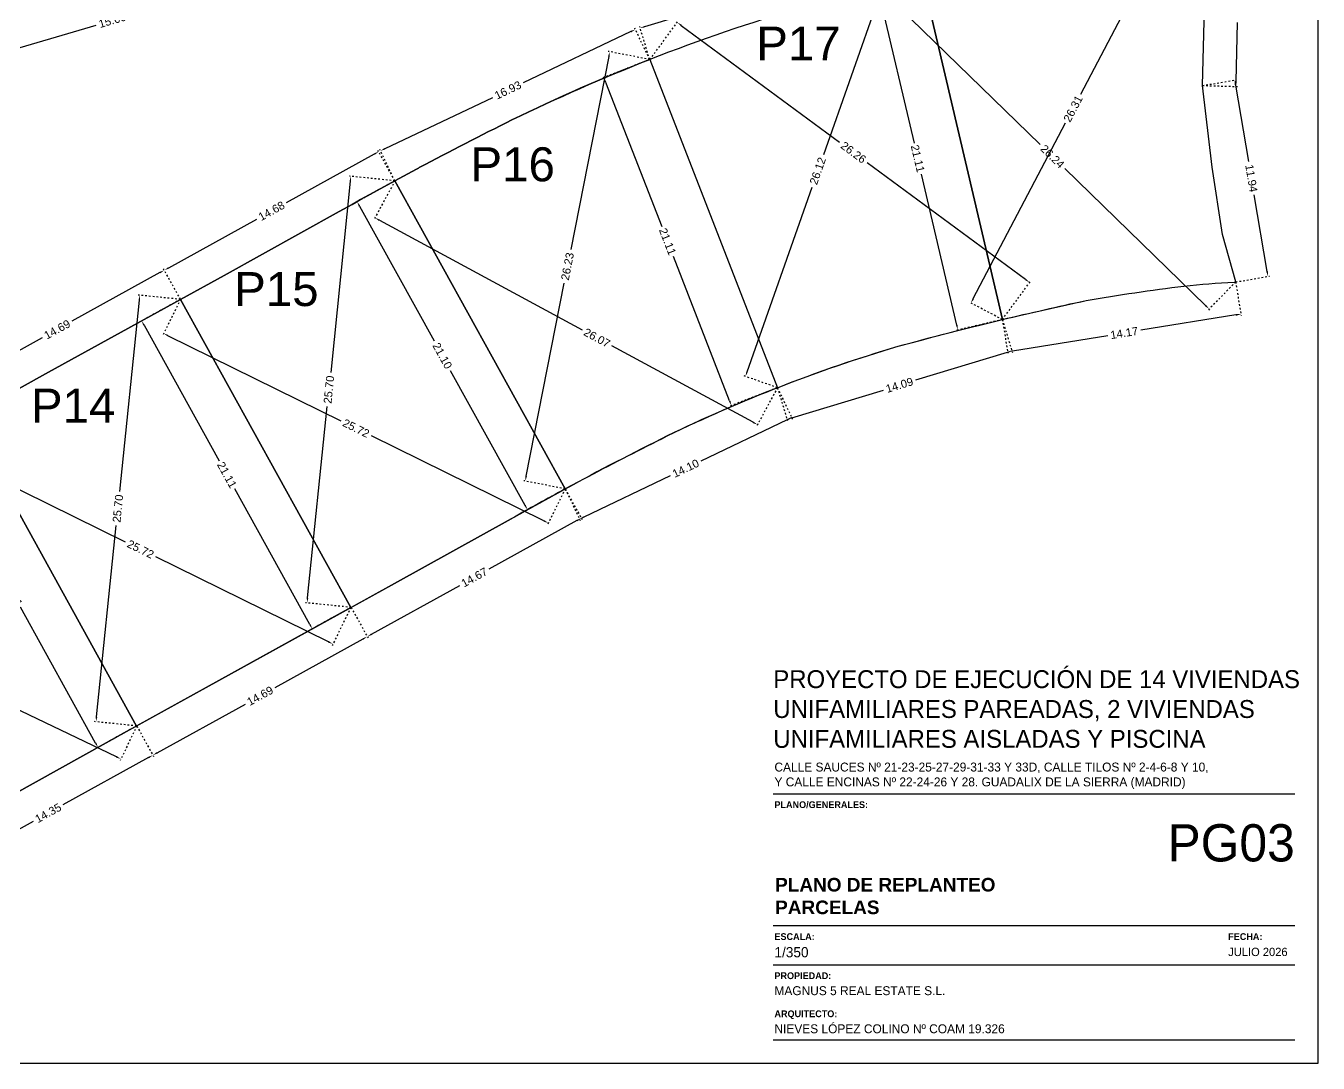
# Model space of a CAD drawing. Header units: millimetres. Extents: x 441061 to 442903, y 4515148 to 4515613.
# Drawn here: x 441475.3 to 441552.8, y 4515512.4 to 4515574.6 of the extents above; entities that cross this region are included whole.
import ezdxf
from ezdxf.enums import TextEntityAlignment as Align

# ---------------------------------------------------------------- set-up
doc = ezdxf.new("R2010")
doc.units = ezdxf.units.MM
doc.linetypes.add('PUNTOS2', pattern=[0.125, 0, -0.125])
doc.layers.add('01_cartela', color=6, linetype='Continuous', plot=False)
for name, color, linetype in [('01_cotas', 254, 'Continuous'), ('01_parcela', 7, 'Continuous'), ('01_parcelas', 3, 'Continuous'), ('01_texto cartela', 5, 'Continuous'), ('01_textos', 7, 'Continuous')]:
    doc.layers.add(name, color=color, linetype=linetype)
doc.styles.add('Century Gothic', font='', dxfattribs={"height": 2})
doc.styles.add('Century Gothic_3', font='', dxfattribs={"height": 4.5})
doc.styles.add('Century Gothic_6', font='', dxfattribs={"height": 11})
doc.styles.add('Estilo1', font='swissel.ttf')
doc.styles.add('NIEVES2', font='sanss___.ttf')
doc.styles.add('NIEVES3', font='swisseb.ttf')
doc.styles.add('ROMANS', font='romans')
doc.styles.get('Century Gothic').set_extended_font_data('Century Gothic')
doc.styles.get('Century Gothic_3').set_extended_font_data('Century Gothic')
doc.styles.get('Century Gothic_6').set_extended_font_data('Century Gothic')
doc.dimstyles.new('DECIMAL-50', dxfattribs={"dimtxt": 0.08, "dimasz": 0.15, "dimexe": 0.09, "dimexo": 0, "dimgap": 0.09, "dimtad": 0, "dimzin": 0, "dimdsep": 46, "dimtxsty": 'ROMANS', "dimcen": 0.09, "dimclrt": 6, "dimadec": 0, "dimazin": 0, "dimtfac": 1.38, "dimtix": 1, "dimtofl": 0, "dimtmove": 2, "dimatfit": 3, "dimldrblk": 'OBLIQUE', "dimfxl": 1, "dimtolj": 1, "dimtzin": 0, "dimarcsym": 0})

# ---------------------------------------------------------------- blocks, each defined once
blk = doc.blocks.new('*D575')
at = {"layer": '01_cotas', "color": 0, "linetype": 'PUNTOS2', "lineweight": -2, "transparency": 16777216}
for p, q in [((441481.952, 4515532.66), (441482.964, 4515530.829)), ((441469.395, 4515525.722), (441470.406, 4515523.891))]:
    blk.add_line(p, q, dxfattribs=at)
at = {"layer": '01_cotas', "color": 0, "lineweight": -2, "transparency": 16777216}
for p, q in [((441482.658, 4515530.763), (441477.524, 4515527.926)), ((441470.626, 4515524.115), (441475.759, 4515526.952))]:
    blk.add_line(p, q, dxfattribs=at)
at = {"layer": '01_cotas', "color": 0, "transparency": 16777216}
for points in [[(441482.633, 4515530.807), (441482.682, 4515530.719), (441482.92, 4515530.908)], [(441470.601, 4515524.159), (441470.65, 4515524.071), (441470.363, 4515523.97)]]:
    blk.add_solid(points, dxfattribs=at)
at = {"layer": '01_cotas', "color": 7, "transparency": 16777216, "insert": (441476.642, 4515527.439), "char_height": 0.48, "attachment_point": 5, "rotation": 28.92098, "style": 'Estilo1'}
blk.add_mtext('\\A1;14.35', dxfattribs=at)
blk = doc.blocks.new('*D576')
at = {"layer": '01_cotas', "color": 0, "linetype": 'PUNTOS2', "lineweight": -2, "transparency": 16777216}
for p, q in [((441494.809, 4515539.767), (441495.821, 4515537.937)), ((441481.952, 4515532.66), (441482.964, 4515530.83))]:
    blk.add_line(p, q, dxfattribs=at)
at = {"layer": '01_cotas', "color": 0, "lineweight": -2, "transparency": 16777216}
for p, q in [((441495.515, 4515537.87), (441490.231, 4515534.95)), ((441483.183, 4515531.054), (441488.466, 4515533.974))]:
    blk.add_line(p, q, dxfattribs=at)
at = {"layer": '01_cotas', "color": 0, "transparency": 16777216}
for points in [[(441495.491, 4515537.914), (441495.539, 4515537.827), (441495.777, 4515538.015)], [(441483.159, 4515531.097), (441483.207, 4515531.01), (441482.92, 4515530.908)]]:
    blk.add_solid(points, dxfattribs=at)
at = {"layer": '01_cotas', "color": 7, "transparency": 16777216, "insert": (441489.349, 4515534.462), "char_height": 0.48, "attachment_point": 5, "rotation": 28.93216, "style": 'Estilo1'}
blk.add_mtext('\\A1;14.69', dxfattribs=at)
blk = doc.blocks.new('*D577')
at = {"layer": '01_cotas', "color": 0, "linetype": 'PUNTOS2', "lineweight": -2, "transparency": 16777216}
for p, q in [((441507.647, 4515546.868), (441508.659, 4515545.038)), ((441494.809, 4515539.767), (441495.822, 4515537.937))]:
    blk.add_line(p, q, dxfattribs=at)
at = {"layer": '01_cotas', "color": 0, "lineweight": -2, "transparency": 16777216}
for p, q in [((441508.353, 4515544.971), (441503.072, 4515542.05)), ((441496.04, 4515538.161), (441501.322, 4515541.082))]:
    blk.add_line(p, q, dxfattribs=at)
at = {"layer": '01_cotas', "color": 0, "transparency": 16777216}
for points in [[(441508.329, 4515545.015), (441508.378, 4515544.928), (441508.616, 4515545.117)], [(441496.016, 4515538.205), (441496.065, 4515538.117), (441495.778, 4515538.016)]]:
    blk.add_solid(points, dxfattribs=at)
at = {"layer": '01_cotas', "color": 7, "transparency": 16777216, "insert": (441502.197, 4515541.566), "char_height": 0.48, "attachment_point": 5, "rotation": 28.94779, "style": 'Estilo1'}
blk.add_mtext('\\A1;14.67', dxfattribs=at)
blk = doc.blocks.new('*D578')
at = {"layer": '01_cotas', "color": 0, "linetype": 'PUNTOS2', "lineweight": -2, "transparency": 16777216}
for p, q in [((441520.374, 4515552.938), (441521.272, 4515551.054)), ((441507.647, 4515546.868), (441508.546, 4515544.984))]:
    blk.add_line(p, q, dxfattribs=at)
at = {"layer": '01_cotas', "color": 0, "lineweight": -2, "transparency": 16777216}
for p, q in [((441520.963, 4515551.006), (441515.78, 4515548.534)), ((441508.778, 4515545.194), (441513.961, 4515547.666))]:
    blk.add_line(p, q, dxfattribs=at)
at = {"layer": '01_cotas', "color": 0, "transparency": 16777216}
for points in [[(441520.941, 4515551.052), (441520.984, 4515550.961), (441521.234, 4515551.136)], [(441508.757, 4515545.239), (441508.8, 4515545.149), (441508.507, 4515545.065)]]:
    blk.add_solid(points, dxfattribs=at)
at = {"layer": '01_cotas', "color": 7, "transparency": 16777216, "insert": (441514.87, 4515548.1), "char_height": 0.48, "attachment_point": 5, "rotation": 25.50208, "style": 'Estilo1'}
blk.add_mtext('\\A1;14.10', dxfattribs=at)
blk = doc.blocks.new('*D579')
at = {"layer": '01_cotas', "color": 0, "linetype": 'PUNTOS2', "lineweight": -2, "transparency": 16777216}
for p, q in [((441533.861, 4515557.021), (441534.459, 4515555.045)), ((441520.374, 4515552.938), (441520.972, 4515550.962))]:
    blk.add_line(p, q, dxfattribs=at)
at = {"layer": '01_cotas', "color": 0, "lineweight": -2, "transparency": 16777216}
for p, q in [((441534.146, 4515555.045), (441528.655, 4515553.382)), ((441521.233, 4515551.135), (441526.724, 4515552.798))]:
    blk.add_line(p, q, dxfattribs=at)
at = {"layer": '01_cotas', "color": 0, "transparency": 16777216}
for points in [[(441534.131, 4515555.093), (441534.16, 4515554.997), (441534.433, 4515555.132)], [(441521.218, 4515551.183), (441521.247, 4515551.087), (441520.946, 4515551.048)]]:
    blk.add_solid(points, dxfattribs=at)
at = {"layer": '01_cotas', "color": 7, "transparency": 16777216, "insert": (441527.689, 4515553.09), "char_height": 0.48, "attachment_point": 5, "rotation": 16.84344, "style": 'Estilo1'}
blk.add_mtext('\\A1;14.09', dxfattribs=at)
blk = doc.blocks.new('*D580')
at = {"layer": '01_cotas', "color": 0, "linetype": 'PUNTOS2', "lineweight": -2, "transparency": 16777216}
for p, q in [((441547.851, 4515559.277), (441548.177, 4515557.256)), ((441533.861, 4515557.021), (441534.187, 4515555.001))]:
    blk.add_line(p, q, dxfattribs=at)
at = {"layer": '01_cotas', "color": 0, "lineweight": -2, "transparency": 16777216}
for p, q in [((441547.866, 4515557.298), (441542.155, 4515556.377)), ((441534.469, 4515555.137), (441540.18, 4515556.058))]:
    blk.add_line(p, q, dxfattribs=at)
at = {"layer": '01_cotas', "color": 0, "transparency": 16777216}
for points in [[(441547.858, 4515557.347), (441547.874, 4515557.248), (441548.162, 4515557.345)], [(441534.461, 4515555.187), (441534.477, 4515555.088), (441534.172, 4515555.09)]]:
    blk.add_solid(points, dxfattribs=at)
at = {"layer": '01_cotas', "color": 7, "transparency": 16777216, "insert": (441541.167, 4515556.217), "char_height": 0.48, "attachment_point": 5, "rotation": 9.15934, "style": 'Estilo1'}
blk.add_mtext('\\A1;14.17', dxfattribs=at)
blk = doc.blocks.new('*D583')
at = {"layer": '01_cotas', "color": 0, "linetype": 'PUNTOS2', "lineweight": -2, "transparency": 16777216}
for p, q in [((441546.103, 4515580.313), (441548.195, 4515580.258)), ((441545.861, 4515571.049), (441547.953, 4515570.994))]:
    blk.add_line(p, q, dxfattribs=at)
at = {"layer": '01_cotas', "color": 0, "lineweight": -2, "transparency": 16777216}
for p, q in [((441548.097, 4515579.961), (441548.005, 4515576.434)), ((441547.871, 4515571.297), (441547.963, 4515574.823))]:
    blk.add_line(p, q, dxfattribs=at)
at = {"layer": '01_cotas', "color": 0, "transparency": 16777216}
for points in [[(441548.047, 4515579.962), (441548.147, 4515579.959), (441548.105, 4515580.261)], [(441547.821, 4515571.298), (441547.921, 4515571.295), (441547.863, 4515570.997)]]:
    blk.add_solid(points, dxfattribs=at)
at = {"layer": '01_cotas', "color": 7, "transparency": 16777216, "insert": (441547.984, 4515575.629), "char_height": 0.48, "attachment_point": 5, "rotation": 88.50278, "style": 'Estilo1'}
blk.add_mtext('\\A1;9.27', dxfattribs=at)
blk = doc.blocks.new('*D584')
at = {"layer": '01_cotas', "color": 0, "linetype": 'PUNTOS2', "lineweight": -2, "transparency": 16777216}
for p, q in [((441545.861, 4515571.049), (441547.887, 4515571.391)), ((441547.851, 4515559.277), (441549.877, 4515559.62))]:
    blk.add_line(p, q, dxfattribs=at)
at = {"layer": '01_cotas', "color": 0, "lineweight": -2, "transparency": 16777216}
for p, q in [((441547.849, 4515571.081), (441548.625, 4515566.487)), ((441549.738, 4515559.9), (441548.962, 4515564.494))]:
    blk.add_line(p, q, dxfattribs=at)
at = {"layer": '01_cotas', "color": 0, "transparency": 16777216}
for points in [[(441547.898, 4515571.089), (441547.799, 4515571.072), (441547.799, 4515571.376)], [(441549.787, 4515559.909), (441549.689, 4515559.892), (441549.788, 4515559.605)]]:
    blk.add_solid(points, dxfattribs=at)
at = {"layer": '01_cotas', "color": 7, "transparency": 16777216, "insert": (441548.793, 4515565.49), "char_height": 0.48, "attachment_point": 5, "rotation": 279.59238, "style": 'Estilo1'}
blk.add_mtext('\\A1;11.94', dxfattribs=at)
blk = doc.blocks.new('*D587')
at = {"layer": '01_cotas', "color": 0, "linetype": 'PUNTOS2', "lineweight": -2, "transparency": 16777216}
for p, q in [((441487.408, 4515579.082), (441487.999, 4515577.077)), ((441472.441, 4515574.669), (441473.032, 4515572.664))]:
    blk.add_line(p, q, dxfattribs=at)
at = {"layer": '01_cotas', "color": 0, "lineweight": -2, "transparency": 16777216}
for p, q in [((441487.686, 4515577.079), (441481.457, 4515575.242)), ((441473.295, 4515572.836), (441479.524, 4515574.672))]:
    blk.add_line(p, q, dxfattribs=at)
at = {"layer": '01_cotas', "color": 0, "transparency": 16777216}
for points in [[(441487.672, 4515577.127), (441487.7, 4515577.031), (441487.974, 4515577.164)], [(441473.28, 4515572.884), (441473.309, 4515572.788), (441473.007, 4515572.751)]]:
    blk.add_solid(points, dxfattribs=at)
at = {"layer": '01_cotas', "color": 7, "transparency": 16777216, "insert": (441480.49, 4515574.957), "char_height": 0.48, "attachment_point": 5, "rotation": 16.42754, "style": 'Estilo1'}
blk.add_mtext('\\A1;15.60', dxfattribs=at)
blk = doc.blocks.new('*D595')
at = {"layer": '01_cotas', "color": 0, "lineweight": -2, "transparency": 16777216}
for p, q in [((441483.347, 4515559.834), (441478.065, 4515556.915)), ((441471.019, 4515553.019), (441476.301, 4515555.939))]:
    blk.add_line(p, q, dxfattribs=at)
at = {"layer": '01_cotas', "color": 0, "linetype": 'PUNTOS2', "lineweight": -2, "transparency": 16777216}
for p, q in [((441484.577, 4515558.229), (441483.566, 4515560.058)), ((441471.724, 4515551.124), (441470.713, 4515552.953))]:
    blk.add_line(p, q, dxfattribs=at)
at = {"layer": '01_cotas', "color": 0, "transparency": 16777216}
for points in [[(441483.323, 4515559.878), (441483.371, 4515559.791), (441483.61, 4515559.979)], [(441470.995, 4515553.063), (441471.043, 4515552.976), (441470.756, 4515552.874)]]:
    blk.add_solid(points, dxfattribs=at)
at = {"layer": '01_cotas', "color": 7, "transparency": 16777216, "insert": (441477.183, 4515556.427), "char_height": 0.48, "attachment_point": 5, "rotation": 28.93229, "style": 'Estilo1'}
blk.add_mtext('\\A1;14.69', dxfattribs=at)
blk = doc.blocks.new('*D596')
at = {"layer": '01_cotas', "color": 0, "lineweight": -2, "transparency": 16777216}
for p, q in [((441496.199, 4515566.938), (441490.918, 4515564.019)), ((441483.872, 4515560.125), (441489.153, 4515563.044))]:
    blk.add_line(p, q, dxfattribs=at)
at = {"layer": '01_cotas', "color": 0, "linetype": 'PUNTOS2', "lineweight": -2, "transparency": 16777216}
for p, q in [((441497.429, 4515565.333), (441496.418, 4515567.162)), ((441484.577, 4515558.229), (441483.566, 4515560.058))]:
    blk.add_line(p, q, dxfattribs=at)
at = {"layer": '01_cotas', "color": 0, "transparency": 16777216}
for points in [[(441496.175, 4515566.982), (441496.223, 4515566.894), (441496.462, 4515567.083)], [(441483.848, 4515560.168), (441483.897, 4515560.081), (441483.61, 4515559.979)]]:
    blk.add_solid(points, dxfattribs=at)
at = {"layer": '01_cotas', "color": 7, "transparency": 16777216, "insert": (441490.036, 4515563.531), "char_height": 0.48, "attachment_point": 5, "rotation": 28.93167, "style": 'Estilo1'}
blk.add_mtext('\\A1;14.68', dxfattribs=at)
blk = doc.blocks.new('*D597')
at = {"layer": '01_cotas', "color": 0, "linetype": 'PUNTOS2', "lineweight": -2, "transparency": 16777216}
for p, q in [((441512.714, 4515572.608), (441511.817, 4515574.493)), ((441497.429, 4515565.333), (441496.532, 4515567.218))]:
    blk.add_line(p, q, dxfattribs=at)
at = {"layer": '01_cotas', "color": 0, "lineweight": -2, "transparency": 16777216}
for p, q in [((441511.585, 4515574.282), (441505.123, 4515571.207)), ((441496.842, 4515567.266), (441503.303, 4515570.341))]:
    blk.add_line(p, q, dxfattribs=at)
at = {"layer": '01_cotas', "color": 0, "transparency": 16777216}
for points in [[(441511.563, 4515574.328), (441511.606, 4515574.237), (441511.856, 4515574.411)], [(441496.82, 4515567.311), (441496.863, 4515567.22), (441496.571, 4515567.137)]]:
    blk.add_solid(points, dxfattribs=at)
at = {"layer": '01_cotas', "color": 7, "transparency": 16777216, "insert": (441504.213, 4515570.774), "char_height": 0.48, "attachment_point": 5, "rotation": 25.45178, "style": 'Estilo1'}
blk.add_mtext('\\A1;16.93', dxfattribs=at)
blk = doc.blocks.new('*D598')
at = {"layer": '01_cotas', "color": 0, "lineweight": -2, "transparency": 16777216}
for p, q in [((441528.182, 4515579.375), (441521.261, 4515577.271)), ((441512.426, 4515574.585), (441519.347, 4515576.689))]:
    blk.add_line(p, q, dxfattribs=at)
at = {"layer": '01_cotas', "color": 0, "linetype": 'PUNTOS2', "lineweight": -2, "transparency": 16777216}
for p, q in [((441529.044, 4515577.573), (441528.443, 4515579.549)), ((441512.714, 4515572.608), (441512.113, 4515574.584))]:
    blk.add_line(p, q, dxfattribs=at)
at = {"layer": '01_cotas', "color": 0, "transparency": 16777216}
for points in [[(441528.167, 4515579.423), (441528.197, 4515579.328), (441528.469, 4515579.463)], [(441512.412, 4515574.633), (441512.441, 4515574.537), (441512.139, 4515574.498)]]:
    blk.add_solid(points, dxfattribs=at)
at = {"layer": '01_cotas', "color": 7, "transparency": 16777216, "insert": (441520.304, 4515576.98), "char_height": 0.48, "attachment_point": 5, "rotation": 16.91239, "style": 'Estilo1'}
blk.add_mtext('\\A1;17.07', dxfattribs=at)
blk = doc.blocks.new('*D640')
at = {"layer": '01_cotas', "color": 0, "linetype": 'PUNTOS2', "lineweight": -2, "transparency": 16777216}
for p, q in [((441471.721, 4515551.122), (441469.328, 4515549.797)), ((441481.948, 4515532.657), (441479.555, 4515531.332))]:
    blk.add_line(p, q, dxfattribs=at)
at = {"layer": '01_cotas', "color": 0, "lineweight": -2, "transparency": 16777216}
for p, q in [((441469.552, 4515549.578), (441474.057, 4515541.444)), ((441479.488, 4515531.638), (441474.983, 4515539.772))]:
    blk.add_line(p, q, dxfattribs=at)
at = {"layer": '01_cotas', "color": 0, "transparency": 16777216}
for points in [[(441469.596, 4515549.602), (441469.508, 4515549.554), (441469.407, 4515549.841)], [(441479.532, 4515531.662), (441479.444, 4515531.614), (441479.633, 4515531.375)]]:
    blk.add_solid(points, dxfattribs=at)
at = {"layer": '01_cotas', "color": 7, "transparency": 16777216, "insert": (441474.52, 4515540.608), "char_height": 0.48, "attachment_point": 5, "rotation": 298.97931, "style": 'Estilo1'}
blk.add_mtext('\\A1;21.11', dxfattribs=at)
blk = doc.blocks.new('*D641')
at = {"layer": '01_cotas', "color": 0, "linetype": 'PUNTOS2', "lineweight": -2, "transparency": 16777216}
for p, q in [((441484.578, 4515558.229), (441482.171, 4515556.895)), ((441494.809, 4515539.767), (441492.402, 4515538.433))]:
    blk.add_line(p, q, dxfattribs=at)
at = {"layer": '01_cotas', "color": 0, "lineweight": -2, "transparency": 16777216}
for p, q in [((441482.395, 4515556.677), (441486.902, 4515548.544)), ((441492.336, 4515538.739), (441487.829, 4515546.872))]:
    blk.add_line(p, q, dxfattribs=at)
at = {"layer": '01_cotas', "color": 0, "transparency": 16777216}
for points in [[(441482.439, 4515556.701), (441482.351, 4515556.652), (441482.25, 4515556.939)], [(441492.379, 4515538.763), (441492.292, 4515538.715), (441492.481, 4515538.476)]]:
    blk.add_solid(points, dxfattribs=at)
at = {"layer": '01_cotas', "color": 7, "transparency": 16777216, "insert": (441487.365, 4515547.708), "char_height": 0.48, "attachment_point": 5, "rotation": 298.99397, "style": 'Estilo1'}
blk.add_mtext('\\A1;21.11', dxfattribs=at)
blk = doc.blocks.new('*D642')
at = {"layer": '01_cotas', "color": 0, "linetype": 'PUNTOS2', "lineweight": -2, "transparency": 16777216}
for p, q in [((441497.429, 4515565.333), (441495.092, 4515564.039)), ((441507.647, 4515546.868), (441505.31, 4515545.574))]:
    blk.add_line(p, q, dxfattribs=at)
at = {"layer": '01_cotas', "color": 0, "lineweight": -2, "transparency": 16777216}
for p, q in [((441495.316, 4515563.82), (441499.783, 4515555.748)), ((441505.243, 4515545.88), (441500.776, 4515553.952))]:
    blk.add_line(p, q, dxfattribs=at)
at = {"layer": '01_cotas', "color": 0, "transparency": 16777216}
for points in [[(441495.359, 4515563.845), (441495.272, 4515563.796), (441495.17, 4515564.083)], [(441505.287, 4515545.904), (441505.199, 4515545.856), (441505.388, 4515545.617)]]:
    blk.add_solid(points, dxfattribs=at)
at = {"layer": '01_cotas', "color": 7, "transparency": 16777216, "insert": (441500.279, 4515554.85), "char_height": 0.48, "attachment_point": 5, "rotation": 298.9586, "style": 'Estilo1'}
blk.add_mtext('\\A1;21.10', dxfattribs=at)
blk = doc.blocks.new('*D643')
at = {"layer": '01_cotas', "color": 0, "linetype": 'PUNTOS2', "lineweight": -2, "transparency": 16777216}
for p, q in [((441512.714, 4515572.608), (441509.872, 4515571.501)), ((441520.374, 4515552.938), (441517.532, 4515551.832))]:
    blk.add_line(p, q, dxfattribs=at)
at = {"layer": '01_cotas', "color": 0, "lineweight": -2, "transparency": 16777216}
for p, q in [((441510.065, 4515571.254), (441513.439, 4515562.59)), ((441517.507, 4515552.144), (441514.133, 4515560.808))]:
    blk.add_line(p, q, dxfattribs=at)
at = {"layer": '01_cotas', "color": 0, "transparency": 16777216}
for points in [[(441510.111, 4515571.272), (441510.018, 4515571.236), (441509.956, 4515571.534)], [(441517.553, 4515552.162), (441517.46, 4515552.126), (441517.616, 4515551.864)]]:
    blk.add_solid(points, dxfattribs=at)
at = {"layer": '01_cotas', "color": 7, "transparency": 16777216, "insert": (441513.786, 4515561.699), "char_height": 0.48, "attachment_point": 5, "rotation": 291.27671, "style": 'Estilo1'}
blk.add_mtext('\\A1;21.11', dxfattribs=at)
blk = doc.blocks.new('*D644')
at = {"layer": '01_cotas', "color": 0, "linetype": 'PUNTOS2', "lineweight": -2, "transparency": 16777216}
for p, q in [((441529.044, 4515577.573), (441526.292, 4515576.928)), ((441533.861, 4515557.021), (441531.109, 4515556.376))]:
    blk.add_line(p, q, dxfattribs=at)
at = {"layer": '01_cotas', "color": 0, "lineweight": -2, "transparency": 16777216}
for p, q in [((441526.448, 4515576.656), (441528.57, 4515567.603)), ((441531.129, 4515556.689), (441529.006, 4515565.742))]:
    blk.add_line(p, q, dxfattribs=at)
at = {"layer": '01_cotas', "color": 0, "transparency": 16777216}
for points in [[(441526.497, 4515576.668), (441526.399, 4515576.645), (441526.38, 4515576.948)], [(441531.177, 4515556.701), (441531.08, 4515556.678), (441531.197, 4515556.397)]]:
    blk.add_solid(points, dxfattribs=at)
at = {"layer": '01_cotas', "color": 7, "transparency": 16777216, "insert": (441528.788, 4515566.673), "char_height": 0.48, "attachment_point": 5, "rotation": 283.19217, "style": 'Estilo1'}
blk.add_mtext('\\A1;21.11', dxfattribs=at)
blk = doc.blocks.new('*D645')
at = {"layer": '01_cotas', "color": 0, "linetype": 'PUNTOS2', "lineweight": -2, "transparency": 16777216}
for p, q in [((441529.044, 4515577.573), (441527.395, 4515575.878)), ((441547.851, 4515559.277), (441546.202, 4515557.583))]:
    blk.add_line(p, q, dxfattribs=at)
at = {"layer": '01_cotas', "color": 0, "lineweight": -2, "transparency": 16777216}
for p, q in [((441527.673, 4515575.734), (441536.124, 4515567.512)), ((441546.05, 4515557.856), (441537.599, 4515566.078))]:
    blk.add_line(p, q, dxfattribs=at)
at = {"layer": '01_cotas', "color": 0, "transparency": 16777216}
for points in [[(441527.708, 4515575.769), (441527.638, 4515575.698), (441527.458, 4515575.943)], [(441546.085, 4515557.892), (441546.015, 4515557.82), (441546.265, 4515557.647)]]:
    blk.add_solid(points, dxfattribs=at)
at = {"layer": '01_cotas', "color": 7, "transparency": 16777216, "insert": (441536.862, 4515566.795), "char_height": 0.48, "attachment_point": 5, "rotation": 315.78978, "style": 'Estilo1'}
blk.add_mtext('\\A1;26.24', dxfattribs=at)
blk = doc.blocks.new('*D646')
at = {"layer": '01_cotas', "color": 0, "linetype": 'PUNTOS2', "lineweight": -2, "transparency": 16777216}
for p, q in [((441546.103, 4515580.313), (441544.142, 4515581.344)), ((441533.861, 4515557.021), (441531.899, 4515558.053))]:
    blk.add_line(p, q, dxfattribs=at)
at = {"layer": '01_cotas', "color": 0, "lineweight": -2, "transparency": 16777216}
for p, q in [((441544.082, 4515581.037), (441538.545, 4515570.503)), ((441532.118, 4515558.276), (441537.655, 4515568.81))]:
    blk.add_line(p, q, dxfattribs=at)
at = {"layer": '01_cotas', "color": 0, "transparency": 16777216}
for points in [[(441544.037, 4515581.06), (441544.126, 4515581.013), (441544.221, 4515581.302)], [(441532.074, 4515558.3), (441532.163, 4515558.253), (441531.979, 4515558.011)]]:
    blk.add_solid(points, dxfattribs=at)
at = {"layer": '01_cotas', "color": 7, "transparency": 16777216, "insert": (441538.1, 4515569.657), "char_height": 0.48, "attachment_point": 5, "rotation": 62.27261, "style": 'Estilo1'}
blk.add_mtext('\\A1;26.31', dxfattribs=at)
blk = doc.blocks.new('*D647')
at = {"layer": '01_cotas', "color": 0, "linetype": 'PUNTOS2', "lineweight": -2, "transparency": 16777216}
for p, q in [((441512.724, 4515572.612), (441514.416, 4515574.905)), ((441533.861, 4515557.021), (441535.552, 4515559.315))]:
    blk.add_line(p, q, dxfattribs=at)
at = {"layer": '01_cotas', "color": 0, "lineweight": -2, "transparency": 16777216}
for p, q in [((441514.604, 4515574.654), (441524.103, 4515567.648)), ((441535.258, 4515559.42), (441525.759, 4515566.426))]:
    blk.add_line(p, q, dxfattribs=at)
at = {"layer": '01_cotas', "color": 0, "transparency": 16777216}
for points in [[(441514.634, 4515574.695), (441514.574, 4515574.614), (441514.363, 4515574.833)], [(441535.287, 4515559.461), (441535.228, 4515559.38), (441535.499, 4515559.242)]]:
    blk.add_solid(points, dxfattribs=at)
at = {"layer": '01_cotas', "color": 7, "transparency": 16777216, "insert": (441524.931, 4515567.037), "char_height": 0.48, "attachment_point": 5, "rotation": 323.58766, "style": 'Estilo1'}
blk.add_mtext('\\A1;26.26', dxfattribs=at)
blk = doc.blocks.new('*D648')
at = {"layer": '01_cotas', "color": 0, "linetype": 'PUNTOS2', "lineweight": -2, "transparency": 16777216}
for p, q in [((441529.044, 4515577.573), (441527.041, 4515578.278)), ((441520.374, 4515552.938), (441518.371, 4515553.643))]:
    blk.add_line(p, q, dxfattribs=at)
at = {"layer": '01_cotas', "color": 0, "lineweight": -2, "transparency": 16777216}
for p, q in [((441527.027, 4515577.965), (441523.13, 4515566.893)), ((441518.556, 4515553.896), (441522.452, 4515564.967))]:
    blk.add_line(p, q, dxfattribs=at)
at = {"layer": '01_cotas', "color": 0, "transparency": 16777216}
for points in [[(441526.979, 4515577.981), (441527.074, 4515577.948), (441527.126, 4515578.248)], [(441518.509, 4515553.913), (441518.603, 4515553.879), (441518.456, 4515553.613)]]:
    blk.add_solid(points, dxfattribs=at)
at = {"layer": '01_cotas', "color": 7, "transparency": 16777216, "insert": (441522.791, 4515565.93), "char_height": 0.48, "attachment_point": 5, "rotation": 70.61073, "style": 'Estilo1'}
blk.add_mtext('\\A1;26.12', dxfattribs=at)
blk = doc.blocks.new('*D649')
at = {"layer": '01_cotas', "color": 0, "linetype": 'PUNTOS2', "lineweight": -2, "transparency": 16777216}
for p, q in [((441512.714, 4515572.608), (441510.229, 4515573.097)), ((441507.647, 4515546.868), (441505.163, 4515547.357))]:
    blk.add_line(p, q, dxfattribs=at)
at = {"layer": '01_cotas', "color": 0, "lineweight": -2, "transparency": 16777216}
for p, q in [((441510.26, 4515572.785), (441507.982, 4515561.216)), ((441505.309, 4515547.634), (441507.586, 4515559.203))]:
    blk.add_line(p, q, dxfattribs=at)
at = {"layer": '01_cotas', "color": 0, "transparency": 16777216}
for points in [[(441510.211, 4515572.795), (441510.309, 4515572.775), (441510.318, 4515573.079)], [(441505.26, 4515547.643), (441505.358, 4515547.624), (441505.251, 4515547.339)]]:
    blk.add_solid(points, dxfattribs=at)
at = {"layer": '01_cotas', "color": 7, "transparency": 16777216, "insert": (441507.784, 4515560.209), "char_height": 0.48, "attachment_point": 5, "rotation": 78.86411, "style": 'Estilo1'}
blk.add_mtext('\\A1;26.23', dxfattribs=at)
blk = doc.blocks.new('*D650')
at = {"layer": '01_cotas', "color": 0, "linetype": 'PUNTOS2', "lineweight": -2, "transparency": 16777216}
for p, q in [((441497.435, 4515565.336), (441496.194, 4515563.04)), ((441520.374, 4515552.938), (441519.132, 4515550.642))]:
    blk.add_line(p, q, dxfattribs=at)
at = {"layer": '01_cotas', "color": 0, "lineweight": -2, "transparency": 16777216}
for p, q in [((441496.501, 4515562.976), (441508.654, 4515556.408)), ((441518.911, 4515550.864), (441510.446, 4515555.439))]:
    blk.add_line(p, q, dxfattribs=at)
at = {"layer": '01_cotas', "color": 0, "transparency": 16777216}
for points in [[(441496.525, 4515563.02), (441496.477, 4515562.932), (441496.237, 4515563.119)], [(441518.935, 4515550.908), (441518.888, 4515550.82), (441519.175, 4515550.721)]]:
    blk.add_solid(points, dxfattribs=at)
at = {"layer": '01_cotas', "color": 7, "transparency": 16777216, "insert": (441509.55, 4515555.923), "char_height": 0.48, "attachment_point": 5, "rotation": 331.60932, "style": 'Estilo1'}
blk.add_mtext('\\A1;26.07', dxfattribs=at)
blk = doc.blocks.new('*D651')
at = {"layer": '01_cotas', "color": 0, "lineweight": -2, "transparency": 16777216}
for p, q in [((441494.761, 4515565.309), (441493.583, 4515553.844)), ((441492.196, 4515540.337), (441493.374, 4515551.802))]:
    blk.add_line(p, q, dxfattribs=at)
at = {"layer": '01_cotas', "color": 0, "linetype": 'PUNTOS2', "lineweight": -2, "transparency": 16777216}
for p, q in [((441497.435, 4515565.336), (441494.702, 4515565.617)), ((441494.809, 4515539.767), (441492.076, 4515540.047))]:
    blk.add_line(p, q, dxfattribs=at)
at = {"layer": '01_cotas', "color": 0, "transparency": 16777216}
for points in [[(441494.711, 4515565.314), (441494.811, 4515565.304), (441494.792, 4515565.608)], [(441492.147, 4515540.342), (441492.246, 4515540.331), (441492.166, 4515540.038)]]:
    blk.add_solid(points, dxfattribs=at)
at = {"layer": '01_cotas', "color": 7, "transparency": 16777216, "insert": (441493.479, 4515552.823), "char_height": 0.48, "attachment_point": 5, "rotation": 84.1367, "style": 'Estilo1'}
blk.add_mtext('\\A1;25.70', dxfattribs=at)
blk = doc.blocks.new('*D652')
at = {"layer": '01_cotas', "color": 0, "linetype": 'PUNTOS2', "lineweight": -2, "transparency": 16777216}
for p, q in [((441484.578, 4515558.229), (441483.531, 4515556.104)), ((441507.647, 4515546.868), (441506.601, 4515544.742))]:
    blk.add_line(p, q, dxfattribs=at)
at = {"layer": '01_cotas', "color": 0, "lineweight": -2, "transparency": 16777216}
for p, q in [((441483.84, 4515556.052), (441494.19, 4515550.955)), ((441506.371, 4515544.955), (441496.022, 4515550.053))]:
    blk.add_line(p, q, dxfattribs=at)
at = {"layer": '01_cotas', "color": 0, "transparency": 16777216}
for points in [[(441483.862, 4515556.097), (441483.818, 4515556.007), (441483.571, 4515556.185)], [(441506.393, 4515545), (441506.349, 4515544.911), (441506.64, 4515544.823)]]:
    blk.add_solid(points, dxfattribs=at)
at = {"layer": '01_cotas', "color": 7, "transparency": 16777216, "insert": (441495.106, 4515550.504), "char_height": 0.48, "attachment_point": 5, "rotation": 333.77947, "style": 'Estilo1'}
blk.add_mtext('\\A1;25.72', dxfattribs=at)
blk = doc.blocks.new('*D653')
at = {"layer": '01_cotas', "color": 0, "linetype": 'PUNTOS2', "lineweight": -2, "transparency": 16777216}
for p, q in [((441458.552, 4515543.824), (441457.568, 4515541.762)), ((441481.952, 4515532.66), (441480.969, 4515530.598))]:
    blk.add_line(p, q, dxfattribs=at)
at = {"layer": '01_cotas', "color": 0, "lineweight": -2, "transparency": 16777216}
for p, q in [((441457.878, 4515541.714), (441469.307, 4515536.261)), ((441480.737, 4515530.808), (441471.159, 4515535.378))]:
    blk.add_line(p, q, dxfattribs=at)
at = {"layer": '01_cotas', "color": 0, "transparency": 16777216}
for points in [[(441457.899, 4515541.759), (441457.856, 4515541.669), (441457.607, 4515541.843)], [(441480.758, 4515530.853), (441480.715, 4515530.763), (441481.007, 4515530.679)]]:
    blk.add_solid(points, dxfattribs=at)
at = {"layer": '01_cotas', "color": 7, "transparency": 16777216, "insert": (441470.233, 4515535.819), "char_height": 0.48, "attachment_point": 5, "rotation": 334.495, "style": 'Estilo1'}
blk.add_mtext('\\A1;25.93', dxfattribs=at)
blk = doc.blocks.new('*D655')
at = {"layer": '01_cotas', "color": 0, "lineweight": -2, "transparency": 16777216}
for p, q in [((441482.107, 4515558.181), (441480.929, 4515546.715)), ((441479.543, 4515533.209), (441480.72, 4515544.674))]:
    blk.add_line(p, q, dxfattribs=at)
at = {"layer": '01_cotas', "color": 0, "linetype": 'PUNTOS2', "lineweight": -2, "transparency": 16777216}
for p, q in [((441484.577, 4515558.229), (441482.048, 4515558.489)), ((441481.952, 4515532.66), (441479.423, 4515532.919))]:
    blk.add_line(p, q, dxfattribs=at)
at = {"layer": '01_cotas', "color": 0, "transparency": 16777216}
for points in [[(441482.057, 4515558.186), (441482.156, 4515558.176), (441482.137, 4515558.48)], [(441479.493, 4515533.214), (441479.592, 4515533.204), (441479.512, 4515532.91)]]:
    blk.add_solid(points, dxfattribs=at)
at = {"layer": '01_cotas', "color": 7, "transparency": 16777216, "insert": (441480.825, 4515545.695), "char_height": 0.48, "attachment_point": 5, "rotation": 84.13818, "style": 'Estilo1'}
blk.add_mtext('\\A1;25.70', dxfattribs=at)
blk = doc.blocks.new('*D656')
at = {"layer": '01_cotas', "color": 0, "linetype": 'PUNTOS2', "lineweight": -2, "transparency": 16777216}
for p, q in [((441471.724, 4515551.124), (441470.606, 4515548.854)), ((441494.797, 4515539.76), (441493.68, 4515537.49))]:
    blk.add_line(p, q, dxfattribs=at)
at = {"layer": '01_cotas', "color": 0, "lineweight": -2, "transparency": 16777216}
for p, q in [((441470.915, 4515548.803), (441481.267, 4515543.704)), ((441493.45, 4515537.704), (441483.098, 4515542.802))]:
    blk.add_line(p, q, dxfattribs=at)
at = {"layer": '01_cotas', "color": 0, "transparency": 16777216}
for points in [[(441470.937, 4515548.847), (441470.893, 4515548.758), (441470.646, 4515548.935)], [(441493.472, 4515537.749), (441493.428, 4515537.659), (441493.719, 4515537.571)]]:
    blk.add_solid(points, dxfattribs=at)
at = {"layer": '01_cotas', "color": 7, "transparency": 16777216, "insert": (441482.183, 4515543.253), "char_height": 0.48, "attachment_point": 5, "rotation": 333.77949, "style": 'Estilo1'}
blk.add_mtext('\\A1;25.72', dxfattribs=at)

msp = doc.modelspace()

# ---------------------------------------------------------------- linework, layer by layer
at = {"layer": '01_cartela', "color": 3, "elevation": 0}
msp.add_lwpolyline([(441409.82, 4515612.944), (441409.82, 4515512.447), (441552.797, 4515512.447), (441552.797, 4515612.944)], close=True, dxfattribs=at)
at = {"layer": '01_parcela', "linetype": 'Continuous'}
msp.add_lwpolyline([(441473.098, 4515527.758), (441481.524, 4515532.423), (441486.879, 4515535.391), (441497.402, 4515541.198), (441504.401, 4515545.071, -0.013397), (441513.769, 4515550.046, -0.04126), (441527.603, 4515555.418, -0.013987), (441538.876, 4515558.159, -0.013983), (441544.751, 4515559.024, -0.020078), (441547.755, 4515559.259), (441547.851, 4515559.277), (441547.066, 4515562.12), (441546.444, 4515566.154), (441545.861, 4515571.049), (441546.187, 4515583.404)], format="xyb", dxfattribs=at)
at = {"layer": '01_parcelas'}
for points in [[(441529.044, 4515577.573), (441533.861, 4515557.021, -0.006199), (441538.876, 4515558.159, -0.013983), (441544.751, 4515559.024, -0.020078), (441547.755, 4515559.259), (441547.851, 4515559.277), (441547.066, 4515562.12), (441546.444, 4515566.154), (441545.861, 4515571.049), (441546.106, 4515580.313), (441546.103, 4515580.313, 0.016442), (441542.262, 4515579.984, 0.014753), (441534.833, 4515578.879, 0.006473), (441529.061, 4515577.577, 0.00002)], [(441512.714, 4515572.608), (441520.374, 4515552.938, -0.021223), (441527.603, 4515555.418, -0.007787), (441533.861, 4515557.021), (441529.044, 4515577.573, 0.008145), (441521.833, 4515575.723, 0.021652), (441512.724, 4515572.612, 0.000025)], [(441497.429, 4515565.333), (441497.435, 4515565.336), (441498.724, 4515566.035, -0.000221), (441498.895, 4515566.127, -0.00713), (441504.45, 4515568.985, -0.020296), (441512.714, 4515572.608), (441520.374, 4515552.938, 0.020019), (441513.769, 4515550.046, 0.008711), (441507.647, 4515546.868)], [(441484.577, 4515558.229), (441484.578, 4515558.229), (441487.193, 4515559.672), (441494.095, 4515563.492, -0.002681), (441496.147, 4515564.637), (441497.429, 4515565.333), (441507.647, 4515546.868, 0.004685), (441504.401, 4515545.071), (441497.402, 4515541.198), (441494.809, 4515539.767), (441494.797, 4515539.76)]]:
    msp.add_lwpolyline(points, format="xyb", close=True, dxfattribs=at)
msp.add_lwpolyline([(441521.833, 4515575.723, 0.021652), (441512.724, 4515572.612, 0.020321), (441504.45, 4515568.985, 0.00713), (441498.895, 4515566.127, 0.000221), (441498.724, 4515566.035), (441497.435, 4515565.336), (441496.147, 4515564.637, 0.002681), (441494.095, 4515563.492), (441487.193, 4515559.672), (441484.578, 4515558.229), (441476.664, 4515553.862), (441471.721, 4515551.122)], format="xyb", dxfattribs=at)
for points in [[(441471.724, 4515551.124), (441476.664, 4515553.862), (441484.577, 4515558.229), (441494.797, 4515539.76), (441486.879, 4515535.391), (441481.952, 4515532.66), (441481.948, 4515532.657)], [(441458.551, 4515543.823), (441458.552, 4515543.824), (441471.721, 4515551.122), (441471.724, 4515551.124), (441481.948, 4515532.657), (441481.524, 4515532.423), (441473.098, 4515527.758), (441469.396, 4515525.721), (441469.395, 4515525.722)]]:
    msp.add_lwpolyline(points, close=True, dxfattribs=at)
at = {"layer": '01_texto cartela'}
for p, q in [((441520.124, 4515528.598, 0), (441551.397, 4515528.598, 0)), ((441520.124, 4515520.691, 0), (441551.397, 4515520.691, 0)), ((441520.124, 4515518.347, 0), (441551.397, 4515518.347, 0)), ((441520.124, 4515513.847, 0), (441551.397, 4515513.847, 0))]:
    msp.add_line(p, q, dxfattribs=at)

# ---------------------------------------------------------------- texts
for s, insert, char_height, width, attachment_point, style in [('\\PPROYECTO DE EJECUCIÓN DE 14 VIVIENDAS UNIFAMILIARES PAREADAS, 2 VIVIENDAS UNIFAMILIARES AISLADAS Y PISCINA', (441520.124, 4515537.791, 0), 1.073333, 31.83679, 1, 'Century Gothic_3'), ('CALLE SAUCES Nº 21-23-25-27-29-31-33 Y 33D, CALLE TILOS Nº 2-4-6-8 Y 10, \\PY CALLE ENCINAS Nº 22-24-26 Y 28. GUADALIX DE LA SIERRA (MADRID)', (441520.194, 4515530.464, 0), 0.53457, 43.15178, 1, 'Century Gothic'), ('{\\fCentury Gothic|b1|i0|c0|p34;PLANO/GENERALES: }', (441520.194, 4515528.144, 0), 0.40606, 9.88002, 1, 'Century Gothic'), ('\\pt10.861;PLANO DE REPLANTEO \\PPARCELAS', (441520.235, 4515521.367, 0), 0.81458, 32.70904, 7, 'NIEVES3'), ('{\\fCentury Gothic|b1|i0|c0|p34;ESCALA: }', (441520.194, 4515520.237, 0), 0.40606, 9.88002, 1, 'Century Gothic'), ('{\\fCentury Gothic|b1|i0|c0|p34;FECHA: }', (441547.404, 4515520.237, 0), 0.40606, 9.88002, 1, 'Century Gothic'), ('1/350', (441520.194, 4515519.404, 0), 0.6109, 9.88002, 1, 'Century Gothic'), ('JULIO 2026', (441547.404, 4515519.365, 0), 0.4989, 16.35376, 1, 'Century Gothic'), ('{\\fCentury Gothic|b1|i0|c0|p34;PROPIEDAD:}', (441520.194, 4515517.891, 0), 0.40606, 3.90643, 1, 'Century Gothic'), ('MAGNUS 5 REAL ESTATE S.L.', (441520.194, 4515517.058, 0), 0.53457, 22.7841, 1, 'Century Gothic'), ('{\\fCentury Gothic|b1|i0|c0|p34;ARQUITECTO:}', (441520.194, 4515515.609, 0), 0.40606, 3.90643, 1, 'Century Gothic'), ('NIEVES LÓPEZ COLINO Nº COAM 19.326', (441520.194, 4515514.775, 0), 0.53457, 17.04048, 1, 'Century Gothic')]:
    msp.add_mtext(s, dxfattribs=dict(at, insert=insert, char_height=char_height, width=width, attachment_point=attachment_point, style=style))
at = {"layer": '01_texto cartela', "color": 1, "insert": (441551.397, 4515526.771, 0), "char_height": 2.2333, "width": 4.89932, "attachment_point": 3, "style": 'Century Gothic_6'}
msp.add_mtext('PG03', dxfattribs=at)
at = {"layer": '01_textos', "color": 10, "style": 'NIEVES2'}
msp.add_text('P17', height=2.0367, dxfattribs=at).set_placement((441521.633, 4515572.551, 0), align=Align.CENTER)
at = {"layer": '01_textos', "color": 7, "style": 'NIEVES2'}
for s, p in [('P16', (441504.497, 4515565.309, 0)), ('P15', (441490.327, 4515557.831, 0)), ('P14', (441478.141, 4515550.846, 0))]:
    msp.add_text(s, height=2.0367, dxfattribs=at).set_placement(p, align=Align.CENTER)

# ---------------------------------------------------------------- dimensions: what is measured, and where the dimension line sits
at = {"layer": '01_cotas', "color": 251}
for p1, p2, distance, picture, middle in [((441533.861, 4515557.021), (441546.103, 4515580.313), 2.126, '*D646', (441538.1, 4515569.657)), ((441545.861, 4515571.049), (441546.103, 4515580.313), -2.002, '*D583', (441547.984, 4515575.629)), ((441472.441, 4515574.669), (441487.408, 4515579.082), -2, '*D587', (441480.49, 4515574.957)), ((441512.714, 4515572.608), (441529.044, 4515577.573), 1.975, '*D598', (441520.304, 4515576.98)), ((441529.044, 4515577.573), (441520.374, 4515552.938), -2.033, '*D648', (441522.791, 4515565.93)), ((441529.044, 4515577.573), (441533.861, 4515557.021), -2.736, '*D644', (441528.788, 4515566.673)), ((441529.044, 4515577.573), (441547.851, 4515559.277), -2.274, '*D645', (441536.862, 4515566.795)), ((441497.429, 4515565.333), (441512.714, 4515572.608), 1.998, '*D597', (441504.213, 4515570.774)), ((441512.7245, 4515572.6117), (441533.861, 4515557.0215), 2.7596, '*D647', (441524.9308, 4515567.0374)), ((441507.647, 4515546.868), (441512.714, 4515572.608), 2.443, '*D649', (441507.784, 4515560.209)), ((441512.714, 4515572.608), (441520.374, 4515552.938), -2.96, '*D643', (441513.786, 4515561.699)), ((441545.861, 4515571.049), (441547.851, 4515559.277), 1.965, '*D584', (441548.793, 4515565.49)), ((441484.577, 4515558.229), (441497.429, 4515565.333), 2, '*D596', (441490.036, 4515563.531)), ((441494.809, 4515539.767), (441497.435, 4515565.336), 2.658, '*D651', (441493.479, 4515552.823)), ((441497.429, 4515565.333), (441507.647, 4515546.868), -2.582, '*D642', (441500.279, 4515554.85)), ((441471.724, 4515551.124), (441484.577, 4515558.229), 2, '*D595', (441477.183, 4515556.427)), ((441533.861, 4515557.021), (441547.851, 4515559.277), -1.957, '*D580', (441541.167, 4515556.217)), ((441481.952, 4515532.66), (441484.577, 4515558.229), 2.453, '*D655', (441480.825, 4515545.695)), ((441484.578, 4515558.229), (441494.809, 4515539.767), -2.662, '*D641', (441487.365, 4515547.708)), ((441484.578, 4515558.2294), (441507.6474, 4515546.8675), -2.2792, '*D652', (441495.1057, 4515550.5038)), ((441520.374, 4515552.938), (441533.861, 4515557.021), -1.975, '*D579', (441527.689, 4515553.09)), ((441507.647, 4515546.868), (441520.374, 4515552.938), -1.997, '*D578', (441514.87, 4515548.1)), ((441471.721, 4515551.122), (441481.948, 4515532.657), -2.646, '*D640', (441474.52, 4515540.608)), ((441471.724, 4515551.124), (441494.797, 4515539.76), -2.44, '*D656', (441482.183, 4515543.253)), ((441494.809, 4515539.767), (441507.647, 4515546.868), -2.001, '*D577', (441502.197, 4515541.566)), ((441481.952, 4515532.66), (441494.809, 4515539.767), -2.001, '*D576', (441489.349, 4515534.462)), ((441469.395, 4515525.722), (441481.952, 4515532.66), -2.001, '*D575', (441476.642, 4515527.439))]:
    dim = msp.add_aligned_dim(p1=p1, p2=p2, distance=distance, dimstyle='DECIMAL-50', override={"dimtxt": 0.48, "dimasz": 0.3, "dimtxsty": 'Estilo1', "dimsah": 1, "dimclrt": 7, "dimfxl": 0.09, "dimarcsym": 2}, dxfattribs=at)
    dim.commit()
    dim.dimension.update_dxf_attribs({"geometry": picture, "text_midpoint": middle})
for base, p1, p2, angle, picture, middle in [((441519.1752, 4515550.7209), (441497.4353, 4515565.3362), (441520.3737, 4515552.9382), 331.60932, '*D650', (441509.5499, 4515555.9233)), ((441481.007, 4515530.679), (441458.552, 4515543.824), (441481.952, 4515532.66), 334.495, '*D653', (441470.233, 4515535.819))]:
    dim = msp.add_linear_dim(base=base, p1=p1, p2=p2, angle=angle, dimstyle='DECIMAL-50', override={"dimtxt": 0.48, "dimasz": 0.3, "dimtxsty": 'Estilo1', "dimsah": 1, "dimclrt": 7, "dimfxl": 0.09, "dimarcsym": 2}, dxfattribs=at)
    dim.commit()
    dim.dimension.update_dxf_attribs({"geometry": picture, "text_midpoint": middle, "dimtype": 161})

doc.saveas('drawing.dxf')
